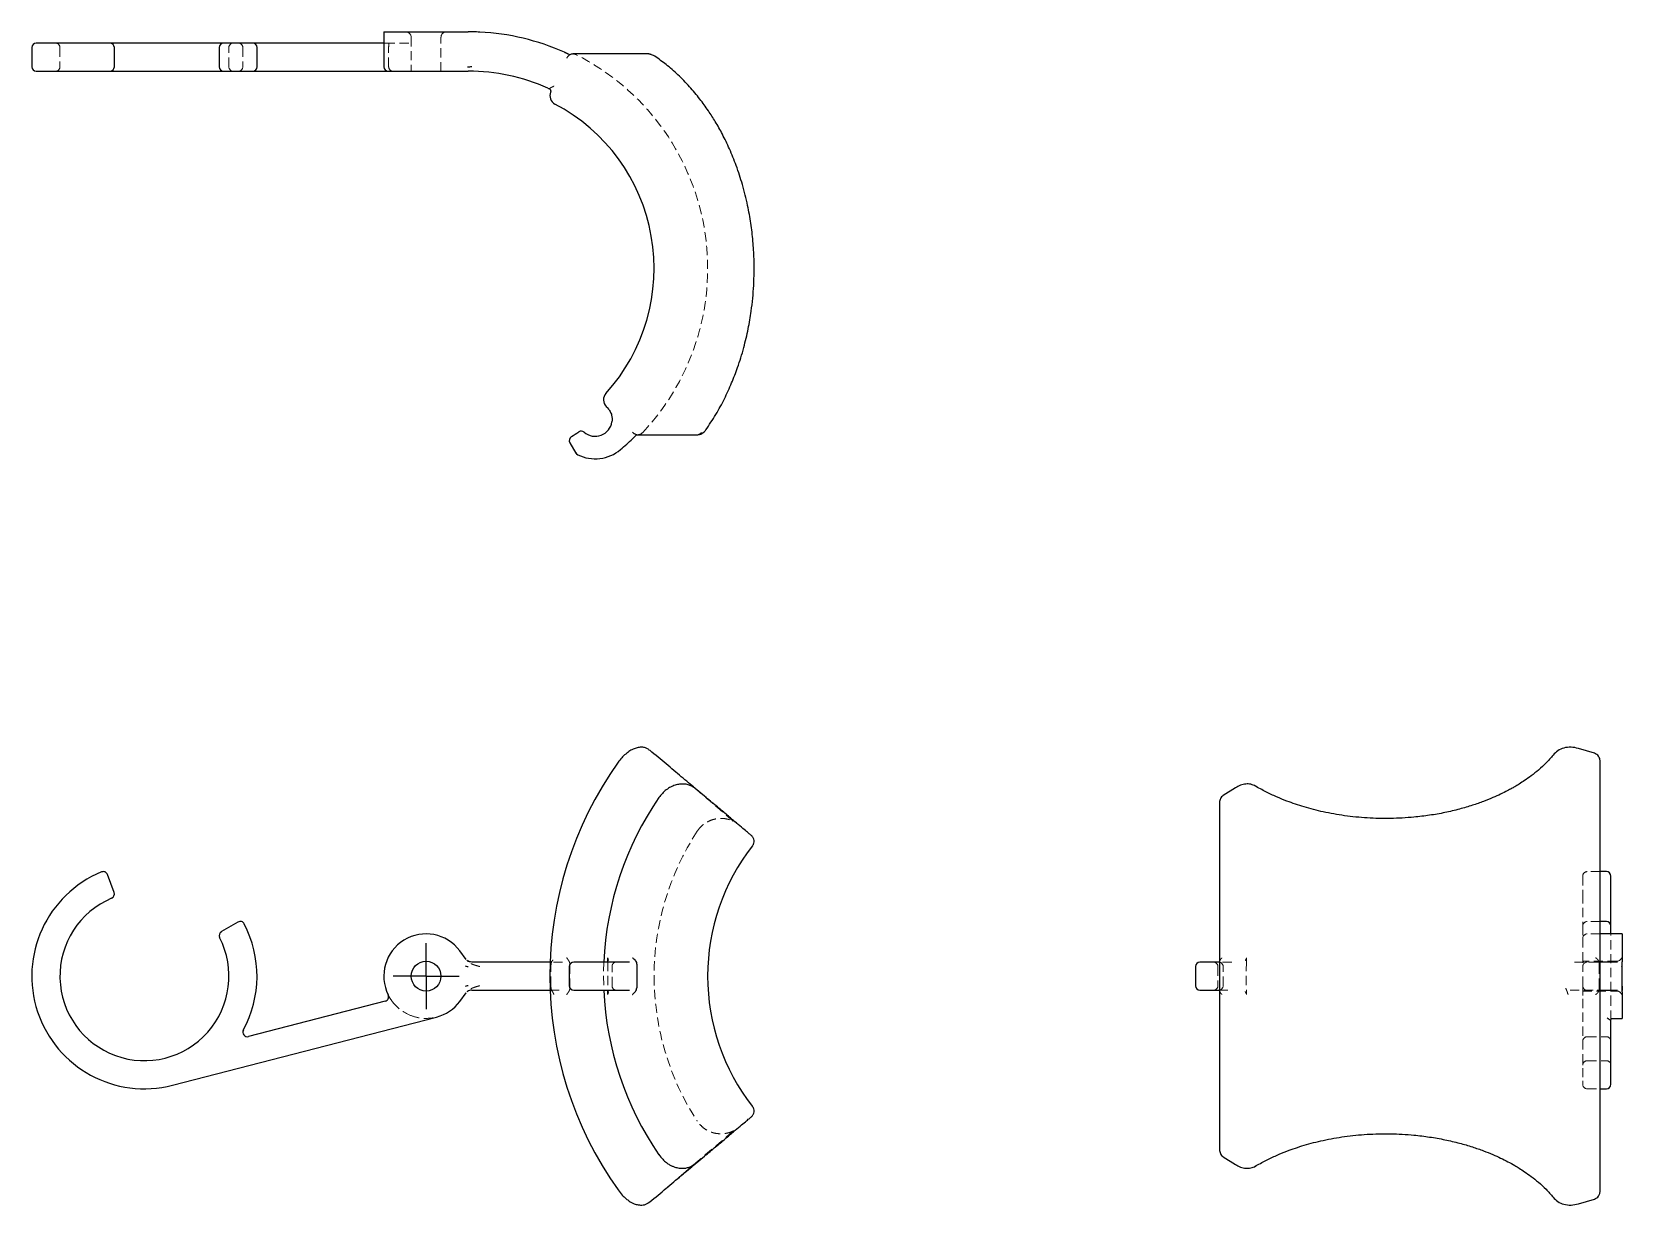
# Model space of a CAD drawing. Header units: millimetres. Extents: x 33 to 252, y 25 to 187.
import ezdxf

# ---------------------------------------------------------------- set-up
doc = ezdxf.new("R2010")
doc.units = ezdxf.units.MM
doc.linetypes.add('HIDDEN', pattern=[1.905, 1.27, -0.635])
doc.layers.add('10', color=7, linetype='Continuous')

# ---------------------------------------------------------------- blocks, each defined once
blk = doc.blocks.new('SW_CENTERMARKSYMBOL_0')
at = {"layer": '10', "color": 0}
for p, q in [((0, 2.5), (0, 4.55)), ((0, 0), (0, 2.5)), ((-2.5, 0), (-4.55, 0)), ((0, 0), (-2.5, 0)), ((0, 0), (0, -2.5)), ((0, 0), (2.5, 0)), ((2.5, 0), (4.55, 0)), ((0, -2.5), (0, -4.55))]:
    blk.add_line(p, q, dxfattribs=at)

msp = doc.modelspace()

# ---------------------------------------------------------------- linework, layer by layer
at = {"color": 7, "linetype": 'Continuous', "lineweight": 25}
for p, q in [((81.45, 186.92), (81.45, 182.11)), ((81.45, 186.92), (91.92, 186.92)), ((91.92, 186.92), (92.9, 186.92)), ((33, 184.75), (33, 182.11)), ((42.84, 185.37), (33.62, 185.37)), ((43.74, 185.37), (42.84, 185.37)), ((59.41, 185.37), (43.74, 185.37)), ((44.36, 182.11), (44.36, 184.75)), ((58.79, 184.75), (58.79, 182.11)), ((61.69, 185.37), (59.41, 185.37)), ((63.39, 185.37), (61.69, 185.37)), ((81.45, 185.37), (63.39, 185.37)), ((64.01, 182.11), (64.01, 184.75)), ((117.79, 183.87), (107.49, 183.87)), ((117.79, 183.87), (117.8, 183.87)), ((33.62, 181.49), (42.84, 181.49)), ((42.84, 181.49), (43.74, 181.49)), ((43.74, 181.49), (59.41, 181.49)), ((59.41, 181.49), (61.69, 181.49)), ((61.69, 181.49), (63.39, 181.49)), ((63.39, 181.49), (81.81, 181.49)), ((81.81, 181.49), (82.07, 181.49)), ((82.07, 181.49), (91.42, 181.49)), ((91.42, 181.49), (92.7, 181.49)), ((104.21, 179.1), (104.2, 179.11)), ((104.21, 179.1), (104.27, 179.06)), ((112.08, 135.36), (112.27, 135.17)), ((112.29, 135.19), (112.28, 135.18)), ((116.37, 131.49), (124.6, 131.49)), ((107.06, 130.39), (107.89, 128.97)), ((117.86, 88.18), (118.07, 88.07)), ((248.11, 87.67), (245.9, 88.33)), ((248.87, 27.42), (248.87, 86.58)), ((248.87, 86.58), (248.87, 86.57)), ((124.09, 82.97), (123.84, 83.12)), ((124.2, 82.9), (124.09, 82.99)), ((125.61, 81.75), (124.33, 82.82)), ((198.68, 82.92), (197, 81.84)), ((196.49, 80.87), (196.49, 33.13)), ((44.32, 68.5), (43.42, 70.97)), ((249.75, 71.38), (248.87, 71.38)), ((250.37, 68.28), (250.37, 70.76)), ((250.37, 63.9), (250.37, 68.28)), ((61.38, 64.44), (59.1, 63.12)), ((249.75, 64.52), (248.87, 64.52)), ((250.37, 62.81), (250.37, 63.9)), ((251.92, 62.81), (248.87, 62.81)), ((251.92, 62.81), (251.92, 60.49)), ((92.8, 59.31), (91.92, 60.49)), ((251.92, 60.49), (251.92, 59.18)), ((104.3, 58.94), (93.55, 58.94)), ((106.98, 58.32), (106.98, 55.68)), ((108.42, 58.94), (107.6, 58.94)), ((113.65, 58.94), (108.42, 58.94)), ((115.27, 58.94), (113.65, 58.94)), ((193.17, 58.32), (193.17, 55.68)), ((194.92, 58.94), (193.79, 58.94)), ((196.38, 58.94), (194.92, 58.94)), ((196.47, 58.97), (196.38, 58.94)), ((251.29, 58.94), (248.87, 58.94)), ((251.92, 55.02), (251.92, 58.98)), ((93.55, 55.06), (104.3, 55.06)), ((104.31, 55.33), (104.4, 55.21)), ((107.6, 55.06), (108.42, 55.06)), ((108.42, 55.06), (113.65, 55.06)), ((113.65, 55.06), (115.27, 55.06)), ((193.79, 55.06), (194.92, 55.06)), ((194.92, 55.06), (196.38, 55.06)), ((196.38, 55.06), (196.47, 55.03)), ((248.87, 55.06), (251.29, 55.06)), ((251.92, 54.82), (251.92, 53.51)), ((81.65, 53.55), (62.82, 48.69)), ((91.92, 53.51), (92.8, 54.69)), ((251.92, 53.51), (251.92, 51.19)), ((52.38, 41.99), (88.72, 51.37)), ((250.35, 50.99), (250.46, 51.19)), ((250.37, 42.59), (250.37, 51.02)), ((250.42, 51.19), (251.92, 51.19)), ((250.37, 42.12), (250.37, 42.59)), ((248.87, 41.5), (249.75, 41.5)), ((123.84, 30.88), (124.09, 31.03)), ((124.09, 31.01), (124.2, 31.1)), ((124.33, 31.18), (125.61, 32.25)), ((197, 32.16), (198.68, 31.08)), ((245.9, 25.67), (248.11, 26.33)), ((248.87, 27.43), (248.87, 27.42)), ((117.86, 25.82), (118.07, 25.93))]:
    msp.add_line(p, q, dxfattribs=at)
at = {"color": 7, "linetype": 'HIDDEN', "lineweight": 18}
for p, q in [((85.21, 186.17), (85.21, 181.49)), ((89.32, 181.49), (89.32, 186.17)), ((36.88, 184.75), (36.88, 182.11)), ((60.13, 182.11), (60.13, 184.75)), ((62.05, 184.75), (62.05, 182.11)), ((82.19, 185.37), (81.45, 185.37)), ((82.07, 185.34), (82.19, 185.37)), ((82.14, 185.31), (82.07, 185.35)), ((82.12, 184.75), (82.12, 184.75)), ((82.12, 182.11), (82.12, 184.75)), ((84.89, 185.37), (82.19, 185.37)), ((104.31, 179.02), (104.2, 179.11)), ((104.2, 179.1), (104.21, 179.1)), ((246.49, 70.76), (246.49, 68.28)), ((248.87, 71.38), (247.11, 71.38)), ((246.49, 68.28), (246.49, 63.9)), ((246.49, 63.9), (246.49, 62.19)), ((248.87, 64.52), (247.11, 64.52)), ((246.49, 62.19), (246.49, 60.12)), ((248.87, 62.81), (247.11, 62.81)), ((250.37, 53.05), (250.37, 62.81)), ((104.73, 59.22), (104.62, 59.08)), ((246.49, 60.12), (246.49, 58.41)), ((104.42, 58.96), (104.3, 58.94)), ((106.07, 58.94), (104.3, 58.94)), ((104.44, 58.32), (104.49, 58.76)), ((104.44, 55.68), (104.44, 58.32)), ((104.49, 58.76), (104.49, 58.77)), ((112.87, 58.39), (112.88, 58.36)), ((112.88, 55.62), (112.88, 58.36)), ((196.27, 58.32), (196.27, 55.68)), ((198.17, 58.94), (196.38, 58.94)), ((196.98, 55.68), (196.98, 58.32)), ((248.54, 58.94), (244.74, 58.94)), ((251.17, 59.05), (246.49, 59.05)), ((246.49, 55.68), (246.49, 58.32)), ((248.54, 58.94), (248.48, 58.97)), ((248.87, 58.94), (248.54, 58.94)), ((104.3, 55.06), (104.42, 55.04)), ((104.3, 55.06), (106.07, 55.06)), ((104.49, 55.24), (104.44, 55.68)), ((104.49, 55.23), (104.49, 55.24)), ((104.68, 54.85), (104.49, 55.24)), ((112.87, 55.62), (112.87, 55.61)), ((196.38, 55.06), (198.17, 55.06)), ((244.74, 55.06), (248.54, 55.06)), ((246.49, 55.68), (246.49, 55.64)), ((246.49, 55.59), (246.49, 53.88)), ((246.49, 54.95), (251.17, 54.95)), ((248.48, 55.03), (248.54, 55.06)), ((248.54, 55.06), (248.87, 55.06)), ((246.49, 53.88), (246.49, 51.97)), ((250.37, 51.02), (250.37, 53.05)), ((246.49, 51.97), (246.49, 42.59)), ((250.45, 51.19), (250.43, 51.19)), ((247.11, 48.67), (249.75, 48.67)), ((247.11, 45.37), (249.75, 45.37)), ((246.49, 42.59), (246.49, 42.12)), ((247.11, 41.5), (248.87, 41.5))]:
    msp.add_line(p, q, dxfattribs=at)
at = {"color": 7, "linetype": 'HIDDEN', "lineweight": 18, "flags": 128}
msp.add_lwpolyline([(111.74, 58.94), (111.69, 57), (111.74, 55.06)], dxfattribs=at)
at = {"color": 7, "linetype": 'Continuous', "lineweight": 25, "flags": 128}
msp.add_lwpolyline([(93.08, 55.68), (92.92, 55.66), (92.79, 55.64)], dxfattribs=at)
at = {"color": 7, "linetype": 'Continuous', "lineweight": 25}
msp.add_circle((87.27, 57), 2.05, dxfattribs=at)
at = {"color": 7, "linetype": 'HIDDEN', "lineweight": 18}
for centre, radius, start, end in [((84.47, 186.17), 0.744, 0, 90), ((90.07, 186.17), 0.744, 90, 180), ((36.26, 184.75), 0.62, 0, 90), ((60.75, 184.75), 0.62, 90, 180), ((61.43, 184.75), 0.62, 0, 90), ((36.26, 182.11), 0.62, 270, 0), ((60.75, 182.11), 0.62, 180, 270), ((61.43, 182.11), 0.62, 270, 0), ((82.74, 182.11), 0.62, 180, 270), ((107.49, 182.86), 1.01, 63.1918, 90), ((93.08, 154.36), 32.95, 316.8082, 63.1918), ((116.37, 132.49), 1.01, 270, 316.8082), ((155.1, 57), 36.44, 146.8342, 180), ((247.11, 70.76), 0.62, 90, 180), ((247.11, 63.9), 0.62, 90, 180), ((247.11, 62.19), 0.62, 90, 180), ((251.17, 59.8), 0.744, 270, 0), ((155.1, 57), 36.44, 180, 213.171), ((195.65, 58.32), 0.62, 0, 90), ((196.36, 58.32), 0.62, 0, 90), ((247.11, 58.32), 0.62, 156.3941, 179.9798), ((195.65, 55.68), 0.62, 270, 0), ((196.36, 55.68), 0.62, 270, 0), ((247.11, 55.68), 0.62, 179.9798, 203.513), ((251.17, 54.2), 0.744, 0, 90), ((87.27, 57), 5.81, 217.9051, 248.3036), ((247.11, 48.05), 0.62, 90, 180), ((249.75, 48.05), 0.62, 0, 90), ((247.11, 44.75), 0.62, 90, 180), ((249.75, 44.75), 0.62, 0, 90), ((247.11, 42.12), 0.62, 180, 270)]:
    msp.add_arc(centre, radius, start, end, dxfattribs=at)
at = {"color": 7, "linetype": 'Continuous', "lineweight": 25}
for centre, radius, start, end in [((93.08, 154.36), 32.56, 66.0042, 87.2137), ((33.62, 184.75), 0.62, 90, 180), ((43.74, 184.75), 0.62, 0, 90), ((59.41, 184.75), 0.62, 90, 180), ((63.39, 184.75), 0.62, 0, 90), ((33.62, 182.11), 0.62, 180, 270), ((43.74, 182.11), 0.62, 270, 0), ((59.41, 182.11), 0.62, 180, 270), ((63.39, 182.11), 0.62, 270, 0), ((82.07, 182.11), 0.62, 180, 270), ((107.49, 182.86), 1.01, 90, 115.8543), ((93.08, 154.36), 27.13, 66.16, 90), ((105.63, 178.15), 1.32, 159.3251, 242.1919), ((93.08, 154.36), 25.58, 317.8081, 62.1919), ((113.01, 136.29), 1.32, 137.8081, 225), ((93.08, 154.36), 27.13, 301.5382, 304.0672), ((108.63, 131.36), 0.62, 49.2112, 124.0672), ((110.55, 133.6), 2.33, 229.2112, 351.7122), ((116.37, 132.49), 1.01, 264.1079, 270), ((107.6, 130.7), 0.62, 121.5382, 210.2578), ((110.55, 133.6), 5.43, 243.718, 310.0829), ((93.08, 154.36), 32.56, 310.0829, 313.9915), ((108.42, 129.29), 0.62, 210.2578, 243.718), ((155.1, 57), 50.79, 144.6054, 215.3946), ((155.1, 57), 43.41, 145.5342, 177.4409), ((155.1, 57), 29.07, 141.9193, 180), ((48.5, 57), 15.5, 112.388, 284.4775), ((42.84, 70.76), 0.62, 20, 112.388), ((249.75, 70.76), 0.62, 0, 90), ((43.74, 68.28), 0.62, 292.9023, 20), ((48.5, 57), 11.63, 112.9023, 27.0977), ((61.69, 63.9), 0.62, 27.612, 120), ((48.5, 57), 15.5, 331.4231, 27.612), ((249.75, 63.9), 0.62, 0, 90), ((59.41, 62.58), 0.62, 120, 207.0977), ((87.27, 57), 5.81, 36.8699, 206.2964), ((107.6, 58.32), 0.62, 90, 180), ((155.1, 57), 29.07, 180, 218.0826), ((193.79, 58.32), 0.62, 90, 180), ((107.6, 55.68), 0.62, 180, 270), ((155.1, 57), 43.41, 182.5591, 214.4658), ((193.79, 55.68), 0.62, 180, 270), ((81.5, 54.15), 0.62, 284.4775, 26.2964), ((87.27, 57), 5.81, 284.4775, 323.1301), ((62.67, 49.29), 0.62, 151.4231, 284.4775), ((249.75, 42.12), 0.62, 270, 0)]:
    msp.add_arc(centre, radius, start, end, dxfattribs=at)
for points in [[(92.9, 186.92), (92.95, 186.92), (93.02, 186.92), (93.08, 186.92)], [(107.06, 183.76), (106.85, 183.86), (106.59, 183.98), (106.32, 184.1)], [(106.63, 183.27), (106.63, 183.28), (106.64, 183.28), (106.64, 183.29)], [(92.7, 181.49), (92.74, 181.49), (92.75, 181.49), (92.79, 181.49)], [(92.79, 181.49), (92.89, 181.49), (92.98, 181.49), (93.08, 181.49)], [(104.05, 179.17), (104.1, 179.15), (104.16, 179.13), (104.21, 179.1)], [(112.29, 135.19), (112.29, 135.2), (112.3, 135.2), (112.31, 135.21)], [(112.32, 135.15), (112.31, 135.19), (112.3, 135.2), (112.31, 135.21)], [(112.38, 135.03), (112.38, 135.03), (112.39, 135.03), (112.39, 135.02)], [(115.7, 131.82), (115.71, 131.8), (115.72, 131.79), (115.73, 131.78)], [(115.7, 130.93), (115.84, 131.07), (115.99, 131.22), (116.12, 131.35)], [(112.29, 58.94), (112.29, 59.14), (112.3, 59.33), (112.31, 59.53)], [(112.32, 59.37), (112.31, 59.42), (112.3, 59.48), (112.31, 59.53)], [(115.7, 59.53), (115.71, 59.51), (115.72, 59.5), (115.73, 59.48)], [(251.92, 59.18), (251.92, 59.11), (251.92, 59.04), (251.92, 58.98)], [(92.7, 58.41), (92.74, 58.38), (92.75, 58.37), (92.79, 58.36)], [(92.79, 58.36), (92.89, 58.35), (92.98, 58.33), (93.08, 58.32)], [(112.31, 54.47), (112.3, 54.67), (112.29, 54.86), (112.29, 55.06)], [(251.92, 54.82), (251.92, 54.89), (251.92, 54.96), (251.92, 55.02)], [(112.31, 54.47), (112.3, 54.52), (112.31, 54.58), (112.32, 54.63)], [(115.7, 54.47), (115.71, 54.49), (115.72, 54.5), (115.73, 54.52)]]:
    msp.add_open_spline(points, degree=3, dxfattribs=at)
for points, knots in [([(94.66, 186.88), (94.51, 186.88), (94.24, 186.9), (93.9, 186.91), (93.64, 186.91), (93.44, 186.92), (93.25, 186.92), (93.14, 186.92), (93.08, 186.92)], [0, 0, 0, 0, 0.271904, 0.484597, 0.620269, 0.750377, 0.876336, 1, 1, 1, 1]), ([(93.55, 182.11), (93.45, 182.09), (93.35, 182.07), (93.16, 182.07), (93.07, 182.07), (92.99, 182.07)], [0, 0, 0, 0, 0.5, 0.5, 1, 1, 1, 1]), ([(107.06, 183.76), (107.06, 183.76), (107.06, 183.76), (107.05, 183.75), (107.03, 183.74), (107, 183.72), (106.96, 183.69), (106.91, 183.66), (106.85, 183.6), (106.78, 183.52), (106.71, 183.42), (106.66, 183.34), (106.65, 183.31), (106.64, 183.29), (106.63, 183.28), (106.64, 183.28), (106.64, 183.29), (106.64, 183.29)], [0, 0, 0, 0, 0.07904, 0.156253, 0.232702, 0.309482, 0.387665, 0.468269, 0.552217, 0.682188, 0.839443, 0.915788, 0.949041, 0.967032, 0.978289, 0.988656, 1, 1, 1, 1]), ([(118.77, 183.55), (118.71, 183.59), (118.57, 183.67), (118.35, 183.76), (118.16, 183.81), (118.03, 183.85), (117.91, 183.87), (117.84, 183.87), (117.8, 183.87)], [0, 0, 0, 0, 0.2412038, 0.4883283, 0.6143084, 0.741566, 0.8701469, 1, 1, 1, 1]), ([(125.77, 132.14), (126.25, 132.84), (127.17, 134.21), (128.34, 136.39), (129.34, 138.55), (130.24, 140.89), (131.01, 143.38), (131.62, 145.98), (132.11, 148.84), (132.42, 152.05), (132.46, 155.28), (132.29, 158.13), (131.99, 160.59), (131.53, 163.19), (130.86, 165.85), (130.02, 168.45), (129.08, 170.76), (128.11, 172.78), (127.13, 174.53), (126.09, 176.14), (124.92, 177.75), (123.53, 179.42), (121.98, 181), (120.38, 182.41), (119.29, 183.18), (118.77, 183.55)], [0, 0, 0, 0, 0.046265, 0.090261, 0.131987, 0.171447, 0.220542, 0.265634, 0.30674, 0.366234, 0.426659, 0.467478, 0.508726, 0.550407, 0.600593, 0.647693, 0.690955, 0.730389, 0.766176, 0.798129, 0.834666, 0.87579, 0.920157, 0.961799, 1, 1, 1, 1]), ([(104.27, 179.07), (104.31, 179.04), (104.36, 178.99), (104.25, 179.07), (104.21, 179.1)], [0, 0, 0, 0, 0.577803, 1, 1, 1, 1]), ([(104.31, 179.02), (104.34, 179), (104.38, 178.94), (104.42, 178.83), (104.43, 178.72), (104.41, 178.65), (104.4, 178.62)], [0, 0, 0, 0, 0.250032, 0.499636, 0.749852, 1, 1, 1, 1]), ([(112.39, 135.02), (112.38, 135.04), (112.36, 135.06), (112.34, 135.1), (112.33, 135.13), (112.32, 135.15), (112.32, 135.16)], [0, 0, 0, 0, 0.360221, 0.649655, 0.864018, 1, 1, 1, 1]), ([(112.32, 135.11), (112.33, 135.09), (112.35, 135.07), (112.37, 135.04), (112.38, 135.04), (112.38, 135.03)], [0, 0, 0, 0, 0.798697, 0.975915, 1, 1, 1, 1]), ([(112.39, 135.02), (112.41, 134.99), (112.5, 134.88), (112.66, 134.61), (112.87, 134.08), (112.9, 133.57), (112.85, 133.26)], [0, 0, 0, 0, 0.0208525, 0.0716833, 0.173345, 0.3258375, 0.3258375, 0.3258375, 0.3258375]), ([(115.73, 131.78), (115.76, 131.76), (115.79, 131.73), (115.85, 131.68), (115.88, 131.66), (115.97, 131.6), (116.03, 131.57), (116.14, 131.52), (116.19, 131.51), (116.25, 131.5), (116.27, 131.5), (116.27, 131.5)], [0, 0, 0, 0, 0.125, 0.125, 0.25, 0.25, 0.5, 0.5, 0.75, 0.75, 1, 1, 1, 1]), ([(116.12, 131.35), (116.16, 131.39), (116.21, 131.44), (116.26, 131.49), (116.27, 131.5)], [0.07794775, 0.07794775, 0.07794775, 0.07794775, 0.1046015, 0.11014754, 0.11014754, 0.11014754, 0.11014754]), ([(124.6, 131.49), (124.71, 131.5), (124.92, 131.51), (125.24, 131.65), (125.55, 131.86), (125.7, 132.04), (125.78, 132.14)], [0, 0, 0, 0, 0.239831, 0.481921, 0.732395, 1, 1, 1, 1]), ([(124.6, 131.49), (124.6, 131.49), (124.66, 131.48), (124.72, 131.49), (124.77, 131.51), (124.77, 131.51)], [0, 0, 0, 0, 0.071874, 0.986584, 1, 1, 1, 1]), ([(117.87, 88.21), (117.74, 88.28), (117.46, 88.43), (116.99, 88.51), (116.46, 88.47), (115.9, 88.3), (115.32, 88), (114.74, 87.57), (114.18, 87.04), (113.86, 86.62), (113.7, 86.42)], [0, 0, 0, 0, 0.1108343, 0.2266971, 0.3469937, 0.4712826, 0.5989497, 0.7297415, 0.8635177, 1, 1, 1, 1]), ([(124.29, 82.86), (124.29, 82.86), (123.73, 83.32), (122.41, 84.43), (120.35, 86.16), (118.83, 87.43), (118.07, 88.07)], [0, 0, 0, 0, 0.001047, 0.334014, 0.666988, 1, 1, 1, 1]), ([(245.9, 88.33), (245.56, 88.4), (244.87, 88.56), (243.88, 88.42), (243.02, 88.06), (242.61, 87.63), (242.42, 87.41)], [0, 0, 0, 0, 0.258824, 0.51354, 0.761749, 1, 1, 1, 1]), ([(248.87, 86.57), (248.87, 86.63), (248.86, 86.75), (248.81, 86.99), (248.68, 87.27), (248.43, 87.53), (248.21, 87.62), (248.1, 87.67)], [0, 0, 0, 0, 0.122917, 0.249343, 0.506238, 0.759538, 1, 1, 1, 1]), ([(242.41, 87.42), (242.09, 87.05), (241.49, 86.34), (240.46, 85.39), (239.46, 84.59), (238.56, 83.95), (237.8, 83.46), (237.18, 83.08), (236.65, 82.79), (236.01, 82.44), (235.18, 82.02), (234.08, 81.53), (232.79, 81.01), (231.26, 80.47), (229.49, 79.95), (227.51, 79.48), (225.41, 79.11), (222.91, 78.81), (220.04, 78.65), (216.83, 78.72), (213.72, 79.03), (210.81, 79.55), (208.16, 80.24), (206.03, 80.96), (204.28, 81.67), (202.8, 82.37), (201.86, 82.9), (201.37, 83.18)], [0, 0, 0, 0, 0.0443263, 0.0855894, 0.1209875, 0.1506668, 0.1742664, 0.1917416, 0.2053869, 0.218869, 0.2450055, 0.2722283, 0.3038619, 0.3397348, 0.3798476, 0.4239684, 0.4688257, 0.5133588, 0.5795009, 0.6448271, 0.7092697, 0.7712823, 0.829823, 0.8848705, 0.9203158, 0.958524, 1, 1, 1, 1]), ([(123.84, 83.12), (123.68, 83.2), (123.33, 83.35), (122.76, 83.44), (122.16, 83.42), (121.54, 83.29), (120.92, 83.03), (120.32, 82.65), (119.77, 82.16), (119.47, 81.76), (119.31, 81.56)], [0, 0, 0, 0, 0.110705, 0.226012, 0.345624, 0.469128, 0.596259, 0.72713, 0.861713, 1, 1, 1, 1]), ([(201.44, 83.14), (201.24, 83.24), (200.82, 83.43), (200.1, 83.46), (199.37, 83.3), (198.91, 83.05), (198.68, 82.92)], [0, 0, 0, 0, 0.257953, 0.51289, 0.761179, 1, 1, 1, 1]), ([(132.04, 76.35), (132.05, 76.34), (132.09, 76.31), (131.87, 76.49), (131.42, 76.87), (130.71, 77.47), (129.77, 78.26), (128.6, 79.24), (127.23, 80.39), (126.15, 81.3), (125.61, 81.75)], [0, 0, 0, 0, 0.0718786, 0.2044782, 0.3370817, 0.4696669, 0.6022377, 0.7348128, 0.8674079, 1, 1, 1, 1]), ([(197.01, 81.84), (196.93, 81.78), (196.77, 81.67), (196.61, 81.42), (196.51, 81.15), (196.49, 80.96), (196.49, 80.86)], [0, 0, 0, 0, 0.2588909, 0.5146188, 0.7628831, 1, 1, 1, 1]), ([(132.22, 74.93), (132.29, 75.04), (132.42, 75.26), (132.45, 75.66), (132.34, 76.04), (132.16, 76.23), (132.07, 76.33)], [0, 0, 0, 0, 0.250252, 0.500385, 0.750062, 1, 1, 1, 1]), ([(93.55, 58.94), (93.45, 58.94), (93.35, 58.95), (93.16, 59.02), (93.07, 59.06), (92.99, 59.12)], [0, 0, 0, 0, 0.5, 0.5, 1, 1, 1, 1]), ([(112.39, 59.13), (112.38, 59.16), (112.36, 59.21), (112.34, 59.28), (112.33, 59.33), (112.32, 59.36), (112.32, 59.37)], [0, 0, 0, 0, 0.360221, 0.649655, 0.864018, 1, 1, 1, 1]), ([(115.73, 59.48), (115.76, 59.45), (115.79, 59.43), (115.85, 59.37), (115.88, 59.35), (115.97, 59.26), (116.03, 59.2), (116.14, 59.05), (116.19, 58.97), (116.25, 58.79), (116.27, 58.7), (116.27, 58.6)], [0, 0, 0, 0, 0.125, 0.125, 0.25, 0.25, 0.5, 0.5, 0.75, 0.75, 1, 1, 1, 1]), ([(116.27, 58.6), (116.26, 57.93), (116.26, 57.26), (116.26, 56.58), (116.26, 56.19), (116.27, 55.79), (116.27, 55.4)], [0, 0, 0, 0, 0.002015658, 0.002015658, 0.002015658, 0.003201038, 0.003201038, 0.003201038, 0.003201038]), ([(251.88, 58.32), (251.88, 58.36), (251.9, 58.43), (251.91, 58.54), (251.91, 58.64), (251.92, 58.74), (251.92, 58.85), (251.92, 58.94), (251.92, 58.98)], [0, 0, 0, 0, 0.271904, 0.484597, 0.620269, 0.750377, 0.876336, 1, 1, 1, 1]), ([(92.79, 55.64), (92.77, 55.64), (92.76, 55.63), (92.73, 55.62), (92.72, 55.61), (92.7, 55.59)], [0, 0, 0, 0, 0.5, 0.5, 1, 1, 1, 1]), ([(93.55, 55.06), (93.45, 55.06), (93.35, 55.05), (93.16, 54.98), (93.07, 54.94), (92.99, 54.88)], [0, 0, 0, 0, 0.5, 0.5, 1, 1, 1, 1]), ([(112.32, 54.63), (112.32, 54.66), (112.34, 54.73), (112.37, 54.82), (112.39, 54.87)], [0, 0, 0, 0, 0.350409, 1, 1, 1, 1]), ([(115.73, 54.52), (115.76, 54.55), (115.79, 54.57), (115.85, 54.63), (115.88, 54.65), (115.97, 54.74), (116.03, 54.8), (116.14, 54.95), (116.19, 55.03), (116.25, 55.21), (116.27, 55.3), (116.27, 55.4)], [0, 0, 0, 0, 0.125, 0.125, 0.25, 0.25, 0.5, 0.5, 0.75, 0.75, 1, 1, 1, 1]), ([(251.88, 55.68), (251.88, 55.66), (251.89, 55.62), (251.9, 55.55), (251.9, 55.48), (251.91, 55.41), (251.91, 55.33), (251.91, 55.23), (251.92, 55.13), (251.92, 55.05), (251.92, 55.02)], [0, 0, 0, 0, 0.159681, 0.278847, 0.416607, 0.536178, 0.66717, 0.787558, 0.898154, 1, 1, 1, 1]), ([(249.85, 51.26), (249.93, 51.18), (250.06, 51.07), (250.27, 50.97), (250.37, 50.97), (250.37, 51.02)], [0, 0, 0, 0, 0.1520095, 0.2617235, 0.4811516, 0.4811516, 0.4811516, 0.4811516]), ([(125.61, 32.25), (126.12, 32.68), (127.15, 33.54), (128.47, 34.65), (129.61, 35.61), (130.54, 36.39), (131.26, 37), (131.79, 37.44), (132.08, 37.68), (132.05, 37.65), (132.03, 37.64)], [0, 0, 0, 0, 0.125998, 0.251999, 0.377984, 0.50396, 0.629948, 0.755953, 0.904441, 1, 1, 1, 1]), ([(132.07, 37.67), (132.16, 37.77), (132.34, 37.96), (132.45, 38.34), (132.42, 38.74), (132.29, 38.96), (132.22, 39.07)], [0, 0, 0, 0, 0.249938, 0.499615, 0.749748, 1, 1, 1, 1]), ([(201.37, 30.82), (201.86, 31.1), (202.8, 31.63), (204.28, 32.33), (206.02, 33.05), (208.16, 33.77), (210.81, 34.45), (213.72, 34.97), (216.82, 35.28), (220.04, 35.35), (222.91, 35.19), (225.41, 34.88), (227.51, 34.51), (229.48, 34.05), (231.25, 33.53), (232.78, 33), (234.07, 32.48), (235.18, 31.98), (236.19, 31.47), (237.04, 31), (237.8, 30.54), (238.56, 30.05), (239.46, 29.41), (240.45, 28.61), (241.49, 27.66), (242.09, 26.95), (242.41, 26.58)], [0, 0, 0, 0, 0.041473, 0.07968, 0.115118, 0.17015, 0.228693, 0.290756, 0.355275, 0.420656, 0.486841, 0.531413, 0.576306, 0.620433, 0.66051, 0.696324, 0.727896, 0.75533, 0.781705, 0.808633, 0.826095, 0.849586, 0.879059, 0.914452, 0.955696, 1, 1, 1, 1]), ([(196.49, 33.14), (196.49, 33.04), (196.51, 32.85), (196.61, 32.58), (196.77, 32.33), (196.93, 32.21), (197.01, 32.16)], [0, 0, 0, 0, 0.237187, 0.485493, 0.741174, 1, 1, 1, 1]), ([(118.07, 25.93), (118.83, 26.56), (120.35, 27.84), (122.4, 29.56), (123.72, 30.67), (124.28, 31.14), (124.29, 31.14)], [0, 0, 0, 0, 0.33218, 0.664424, 0.996642, 1, 1, 1, 1]), ([(119.31, 32.44), (119.48, 32.22), (119.79, 31.81), (120.31, 31.37), (120.75, 31.07), (121.13, 30.87), (121.56, 30.7), (122.16, 30.56), (122.79, 30.55), (123.38, 30.67), (123.68, 30.81), (123.84, 30.88)], [0, 0, 0, 0, 0.152338, 0.278905, 0.379119, 0.452626, 0.528833, 0.644134, 0.800797, 0.895175, 1, 1, 1, 1]), ([(120.3, 27.8), (120.65, 28.09), (121.39, 28.72), (122.54, 29.72), (123.5, 30.55), (124.04, 31.01), (124.19, 31.13)], [0, 0, 0, 0, 0.252146, 0.5435, 0.874503, 1, 1, 1, 1]), ([(198.68, 31.08), (198.91, 30.95), (199.37, 30.7), (200.1, 30.54), (200.82, 30.57), (201.24, 30.76), (201.44, 30.86)], [0, 0, 0, 0, 0.238821, 0.487114, 0.742051, 1, 1, 1, 1]), ([(113.7, 27.58), (113.89, 27.34), (114.23, 26.9), (114.77, 26.4), (115.19, 26.08), (115.55, 25.86), (115.97, 25.66), (116.52, 25.5), (117.06, 25.49), (117.53, 25.6), (117.75, 25.73), (117.87, 25.79)], [0, 0, 0, 0, 0.161722, 0.293354, 0.393884, 0.4643, 0.546506, 0.661373, 0.81166, 0.901092, 1, 1, 1, 1]), ([(242.42, 26.59), (242.61, 26.37), (243.02, 25.94), (243.88, 25.58), (244.87, 25.44), (245.56, 25.6), (245.9, 25.67)], [0, 0, 0, 0, 0.23826, 0.486472, 0.741182, 1, 1, 1, 1]), ([(248.1, 26.33), (248.21, 26.38), (248.43, 26.47), (248.68, 26.73), (248.81, 27.01), (248.86, 27.25), (248.87, 27.37), (248.87, 27.43)], [0, 0, 0, 0, 0.240462, 0.493762, 0.750656, 0.877082, 1, 1, 1, 1])]:
    msp.add_open_spline(points, degree=3, knots=knots, dxfattribs=at)
at = {"color": 7, "linetype": 'HIDDEN', "lineweight": 18}
for points, knots in [([(82.12, 184.75), (82.12, 184.8), (82.12, 184.92), (82.14, 185.06), (82.15, 185.17), (82.17, 185.26), (82.15, 185.28), (82.14, 185.29)], [0, 0, 0, 0, 0.197514, 0.387038, 0.567904, 0.741909, 1, 1, 1, 1]), ([(107.04, 183.76), (106.94, 183.81), (106.72, 183.91), (106.45, 184.03), (106.32, 184.09)], [0, 0, 0, 0, 0.494624, 1, 1, 1, 1]), ([(104.31, 179.15), (104.35, 179.18), (104.45, 179.24), (104.67, 179.34), (104.82, 179.4), (104.86, 179.48), (104.86, 179.48), (104.86, 179.48)], [-0.2153823, -0.2153823, -0.2153823, -0.2153823, -0.1576313, -0.1287558, -0.0710047, -0.0710047, -0.0705609, -0.0705609, -0.0705609, -0.0705609]), ([(115.69, 130.94), (115.76, 131), (115.89, 131.13), (116.09, 131.32), (116.21, 131.44), (116.27, 131.49)], [0, 0, 0, 0, 0.326895, 0.661904, 1, 1, 1, 1]), ([(116.26, 131.49), (116.26, 131.49), (116.26, 131.49), (116.27, 131.49), (116.27, 131.49), (116.27, 131.5)], [0, 0, 0, 0, 0.2593784, 0.629688, 1, 1, 1, 1]), ([(124.77, 131.51), (124.82, 131.53), (124.92, 131.57), (125.06, 131.67), (125.14, 131.76), (125.17, 131.8)], [0, 0, 0, 0, 0.330058, 0.665029, 1, 1, 1, 1]), ([(129.47, 78.34), (129.48, 78.34), (129.53, 78.31), (129.33, 78.5), (128.85, 78.92), (128.07, 79.6), (127.01, 80.51), (125.74, 81.6), (124.7, 82.48), (124.2, 82.9)], [0, 0, 0, 0, 0.035055, 0.196424, 0.358257, 0.520658, 0.68366, 0.847215, 1, 1, 1, 1]), ([(129.67, 78.31), (129.51, 78.45), (129.19, 78.72), (128.35, 79.44), (127.23, 80.38), (126.18, 81.26), (125.44, 81.89), (125.24, 82.06)], [0, 0, 0, 0, 0.228105, 0.456697, 0.685914, 0.91575, 1, 1, 1, 1]), ([(130.21, 77.88), (130.16, 77.92), (130.03, 78.03), (129.55, 78.39), (129.01, 78.8), (128.74, 79.01)], [0, 0, 0, 0, 0.232798, 0.618259, 1, 1, 1, 1]), ([(124.6, 76.93), (124.7, 77.08), (124.92, 77.39), (125.35, 77.8), (125.87, 78.17), (126.5, 78.47), (127.22, 78.67), (128, 78.73), (128.83, 78.62), (129.32, 78.41), (129.58, 78.3)], [0, 0, 0, 0, 0.086002, 0.180633, 0.285428, 0.401658, 0.530294, 0.672115, 0.828292, 1, 1, 1, 1]), ([(104.72, 59.23), (104.71, 59.2), (104.67, 59.11), (104.56, 59.01), (104.46, 58.97), (104.41, 58.95)], [0, 0, 0, 0, 0.200636, 0.602204, 1, 1, 1, 1]), ([(104.49, 58.76), (104.51, 58.83), (104.55, 58.97), (104.63, 59.09), (104.67, 59.14)], [0, 0, 0, 0, 0.536437, 1, 1, 1, 1]), ([(107.06, 58.61), (107.06, 58.64), (107.06, 58.7), (107.05, 58.79), (107.03, 58.88), (107, 58.97), (106.96, 59.05), (106.91, 59.13), (106.85, 59.22), (106.78, 59.32), (106.71, 59.41), (106.66, 59.47), (106.65, 59.49), (106.64, 59.51), (106.63, 59.52), (106.64, 59.54), (106.64, 59.54), (106.64, 59.55)], [0, 0, 0, 0, 0.07904, 0.156253, 0.232702, 0.309482, 0.387665, 0.468269, 0.552217, 0.682188, 0.839443, 0.915788, 0.949041, 0.967032, 0.978289, 0.988656, 1, 1, 1, 1]), ([(196.58, 59.23), (196.57, 59.2), (196.55, 59.14), (196.51, 59.05), (196.46, 58.98), (196.46, 58.96), (196.46, 58.96)], [0, 0, 0, 0, 0.14359, 0.333963, 0.697253, 1, 1, 1, 1]), ([(196.78, 59.48), (196.76, 59.45), (196.73, 59.43), (196.68, 59.37), (196.66, 59.35), (196.6, 59.26), (196.57, 59.2), (196.52, 59.05), (196.51, 58.97), (196.5, 58.79), (196.5, 58.7), (196.5, 58.6)], [0, 0, 0, 0, 0.125, 0.125, 0.25, 0.25, 0.5, 0.5, 0.75, 0.75, 1, 1, 1, 1]), ([(200.02, 59.13), (200.04, 59.16), (200.06, 59.21), (200.1, 59.28), (200.13, 59.33), (200.15, 59.36), (200.16, 59.37)], [0, 0, 0, 0, 0.360221, 0.649655, 0.864018, 1, 1, 1, 1]), ([(247.11, 58.94), (247.09, 58.94), (247.07, 58.95), (247.07, 59.02), (247.07, 59.06), (247.07, 59.12)], [0, 0, 0, 0, 0.5, 0.5, 1, 1, 1, 1]), ([(248.76, 58.61), (248.76, 58.64), (248.76, 58.7), (248.75, 58.79), (248.74, 58.88), (248.72, 58.97), (248.69, 59.05), (248.66, 59.13), (248.6, 59.22), (248.52, 59.32), (248.42, 59.41), (248.34, 59.47), (248.31, 59.49), (248.29, 59.51), (248.28, 59.52), (248.28, 59.54), (248.29, 59.54), (248.29, 59.55)], [0, 0, 0, 0, 0.07904, 0.156253, 0.232702, 0.309482, 0.387665, 0.468269, 0.552217, 0.682188, 0.839443, 0.915788, 0.949041, 0.967032, 0.978289, 0.988656, 1, 1, 1, 1]), ([(94.66, 58.32), (94.51, 58.36), (94.24, 58.43), (93.9, 58.54), (93.64, 58.64), (93.44, 58.74), (93.25, 58.85), (93.14, 58.94), (93.08, 58.98)], [0, 0, 0, 0, 0.271904, 0.484597, 0.620269, 0.750377, 0.876336, 1, 1, 1, 1]), ([(112.88, 58.38), (112.88, 58.43), (112.9, 58.54), (112.99, 58.71), (113.14, 58.86), (113.28, 58.9), (113.35, 58.93)], [0, 0, 0, 0, 0.230386, 0.473056, 0.729117, 1, 1, 1, 1]), ([(196.5, 58.6), (196.49, 57.93), (196.49, 57.26), (196.49, 56.58), (196.49, 56.19), (196.49, 55.79), (196.5, 55.4)], [0, 0, 0, 0, 0.002015658, 0.002015658, 0.002015658, 0.003201038, 0.003201038, 0.003201038, 0.003201038]), ([(246.54, 58.57), (246.54, 58.57), (246.57, 58.64), (246.63, 58.73), (246.76, 58.83), (246.86, 58.89), (246.96, 58.93), (247.02, 58.93), (247.04, 58.93)], [0, 0, 0, 0, 0.012678, 0.414735, 0.603326, 0.768436, 0.927995, 1, 1, 1, 1]), ([(248.49, 58.95), (248.54, 58.95), (248.63, 58.95), (248.68, 58.95), (248.69, 58.98), (248.68, 59.03), (248.68, 59.08), (248.67, 59.1)], [0, 0, 0, 0, 0.344109, 0.519864, 0.705924, 0.908205, 1, 1, 1, 1]), ([(94.66, 55.68), (94.58, 55.66), (94.42, 55.62), (94.19, 55.55), (93.98, 55.48), (93.77, 55.41), (93.57, 55.33), (93.39, 55.23), (93.22, 55.13), (93.13, 55.05), (93.08, 55.02)], [0, 0, 0, 0, 0.159681, 0.278847, 0.416607, 0.536178, 0.66717, 0.787558, 0.898154, 1, 1, 1, 1]), ([(104.4, 55.21), (104.45, 55.14), (104.56, 54.99), (104.76, 54.76), (104.82, 54.57), (104.86, 54.47)], [0, 0, 0, 0, 0.3086674, 0.6285045, 1, 1, 1, 1]), ([(104.41, 55.05), (104.46, 55.03), (104.56, 54.99), (104.67, 54.89), (104.71, 54.8), (104.72, 54.77)], [0, 0, 0, 0, 0.397393, 0.79814, 1, 1, 1, 1]), ([(107.06, 55.39), (107.06, 55.38), (107.06, 55.35), (107.06, 55.3), (107.05, 55.2), (107.01, 55.07), (106.95, 54.92), (106.87, 54.8), (106.79, 54.69), (106.72, 54.61), (106.68, 54.55), (106.66, 54.52), (106.64, 54.5), (106.64, 54.49), (106.63, 54.47), (106.64, 54.46), (106.64, 54.45)], [0, 0, 0, 0, 0.0337129, 0.0675043, 0.1350663, 0.2698866, 0.4179818, 0.5373562, 0.6754286, 0.8034451, 0.8761504, 0.929974, 0.9529751, 0.968278, 0.9831443, 1, 1, 1, 1]), ([(113.35, 55.07), (113.28, 55.1), (113.14, 55.14), (112.99, 55.29), (112.9, 55.46), (112.88, 55.56), (112.88, 55.62)], [0, 0, 0, 0, 0.271329, 0.527459, 0.770231, 1, 1, 1, 1]), ([(196.46, 55.04), (196.46, 55.04), (196.46, 55.02), (196.51, 54.95), (196.55, 54.86), (196.57, 54.8), (196.58, 54.77)], [0, 0, 0, 0, 0.302747, 0.666037, 0.85641, 1, 1, 1, 1]), ([(196.78, 54.52), (196.76, 54.55), (196.73, 54.57), (196.68, 54.63), (196.66, 54.65), (196.6, 54.74), (196.57, 54.8), (196.52, 54.95), (196.51, 55.03), (196.5, 55.21), (196.5, 55.3), (196.5, 55.4)], [0, 0, 0, 0, 0.125, 0.125, 0.25, 0.25, 0.5, 0.5, 0.75, 0.75, 1, 1, 1, 1]), ([(200.16, 54.63), (200.14, 54.66), (200.09, 54.73), (200.05, 54.82), (200.02, 54.87)], [0, 0, 0, 0, 0.350409, 1, 1, 1, 1]), ([(244.15, 55.33), (244.18, 55.24), (244.24, 55.12), (244.34, 54.88), (244.4, 54.65), (244.48, 54.47), (244.48, 54.47), (244.48, 54.47)], [-0.2153823, -0.2153823, -0.2153823, -0.2153823, -0.1576313, -0.1287558, -0.0710047, -0.0710047, -0.0705609, -0.0705609, -0.0705609, -0.0705609]), ([(246.49, 55.64), (246.49, 55.64), (246.49, 55.63), (246.49, 55.62), (246.49, 55.61), (246.49, 55.59)], [0, 0, 0, 0, 0.5, 0.5, 1, 1, 1, 1]), ([(247.11, 55.06), (247.06, 55.06), (246.97, 55.06), (246.83, 55.1), (246.7, 55.19), (246.61, 55.3), (246.57, 55.37), (246.56, 55.39), (246.55, 55.41), (246.55, 55.41)], [0, 0, 0, 0, 0.189561, 0.362484, 0.658314, 0.875665, 0.94889, 0.97677, 1, 1, 1, 1]), ([(247.07, 54.88), (247.07, 54.91), (247.07, 54.96), (247.07, 55.01), (247.07, 55.05), (247.08, 55.05), (247.09, 55.05)], [0, 0, 0, 0, 0.296968, 0.602024, 0.897553, 1, 1, 1, 1]), ([(248.76, 55.39), (248.76, 55.38), (248.76, 55.35), (248.76, 55.3), (248.75, 55.2), (248.73, 55.07), (248.69, 54.92), (248.62, 54.8), (248.54, 54.69), (248.45, 54.61), (248.37, 54.55), (248.33, 54.52), (248.3, 54.5), (248.29, 54.49), (248.28, 54.47), (248.28, 54.46), (248.29, 54.45)], [0, 0, 0, 0, 0.0337129, 0.0675043, 0.1350663, 0.2698866, 0.4179818, 0.5373562, 0.6754286, 0.8034451, 0.8761504, 0.929974, 0.9529751, 0.968278, 0.9831443, 1, 1, 1, 1]), ([(248.67, 54.91), (248.68, 54.93), (248.69, 54.99), (248.68, 55.02), (248.63, 55.04), (248.55, 55.05), (248.49, 55.05)], [0, 0, 0, 0, 0.184572, 0.383299, 0.582727, 1, 1, 1, 1]), ([(82.05, 54.42), (82.05, 54.42), (82.15, 54.22), (82.47, 53.7), (82.68, 53.43)], [0, 0, 0, 0, 0.110729, 0.2583678, 0.2583678, 0.2583678, 0.2583678]), ([(85.12, 51.6), (85.59, 51.41), (86.34, 51.22), (87.55, 51.16), (88.26, 51.25), (88.72, 51.37), (88.72, 51.37), (88.72, 51.37)], [0, 0, 0, 0, 0.2194281, 0.3291422, 0.5485703, 0.5485703, 0.5498876, 0.5498876, 0.5498876, 0.5498876]), ([(124.19, 31.13), (124.48, 31.38), (125.1, 31.92), (125.98, 32.65), (126.85, 33.39), (127.69, 34.08), (128.46, 34.71), (129.15, 35.27), (129.49, 35.55), (129.67, 35.69)], [0, 0, 0, 0, 0.114155, 0.23968, 0.373792, 0.516683, 0.668549, 0.829588, 1, 1, 1, 1]), ([(124.2, 31.1), (124.7, 31.52), (125.74, 32.4), (127.01, 33.49), (128.07, 34.4), (128.85, 35.08), (129.32, 35.5), (129.53, 35.69), (129.48, 35.67), (129.47, 35.66)], [0, 0, 0, 0, 0.1525701, 0.3158515, 0.4785679, 0.6407502, 0.8024177, 0.9635601, 1, 1, 1, 1]), ([(129.59, 35.71), (129.41, 35.63), (129.08, 35.48), (128.53, 35.36), (127.97, 35.3), (127.43, 35.32), (126.98, 35.4), (126.65, 35.49), (126.28, 35.62), (125.76, 35.88), (125.12, 36.37), (124.79, 36.82), (124.6, 37.07)], [0, 0, 0, 0, 0.142482, 0.265436, 0.369625, 0.492222, 0.57649, 0.610298, 0.647246, 0.736615, 0.853013, 1, 1, 1, 1]), ([(128.73, 34.99), (129.02, 35.21), (129.59, 35.64), (130.08, 36.01), (130.18, 36.1), (130.22, 36.13)], [0, 0, 0, 0, 0.379161, 0.761771, 1, 1, 1, 1])]:
    msp.add_open_spline(points, degree=3, knots=knots, dxfattribs=at)
for points in [[(92.9, 59.18), (92.95, 59.11), (93.02, 59.04), (93.08, 58.98)], [(106.63, 59.53), (106.63, 59.54), (106.64, 59.54), (106.64, 59.55)], [(196.82, 59.53), (196.8, 59.51), (196.79, 59.5), (196.78, 59.48)], [(200.15, 59.37), (200.19, 59.42), (200.2, 59.48), (200.21, 59.53)], [(200.19, 58.94), (200.2, 59.14), (200.2, 59.33), (200.21, 59.53)], [(248.27, 59.53), (248.28, 59.54), (248.28, 59.54), (248.29, 59.55)], [(107.06, 55.39), (107.04, 56.46), (107.04, 57.54), (107.06, 58.61)], [(112.29, 58.94), (112.26, 57.65), (112.26, 56.35), (112.29, 55.06)], [(200.19, 58.94), (200.16, 57.65), (200.16, 56.35), (200.19, 55.06)], [(246.49, 58.41), (246.49, 58.38), (246.49, 58.37), (246.49, 58.36)], [(246.49, 58.36), (246.49, 58.35), (246.49, 58.33), (246.49, 58.32)], [(248.76, 55.39), (248.77, 56.46), (248.77, 57.54), (248.76, 58.61)], [(92.9, 54.82), (92.95, 54.89), (93.02, 54.96), (93.08, 55.02)], [(200.21, 54.47), (200.2, 54.67), (200.2, 54.86), (200.19, 55.06)], [(106.64, 54.45), (106.64, 54.46), (106.63, 54.46), (106.63, 54.47)], [(196.82, 54.47), (196.8, 54.49), (196.79, 54.5), (196.78, 54.52)], [(200.21, 54.47), (200.2, 54.52), (200.19, 54.58), (200.15, 54.63)], [(248.29, 54.45), (248.28, 54.46), (248.28, 54.46), (248.27, 54.47)]]:
    msp.add_open_spline(points, degree=3, dxfattribs=at)

# ---------------------------------------------------------------- block references
at = {"layer": '10'}
msp.add_blockref('SW_CENTERMARKSYMBOL_0', (87.27, 57), dxfattribs=at)

doc.saveas('drawing.dxf')
